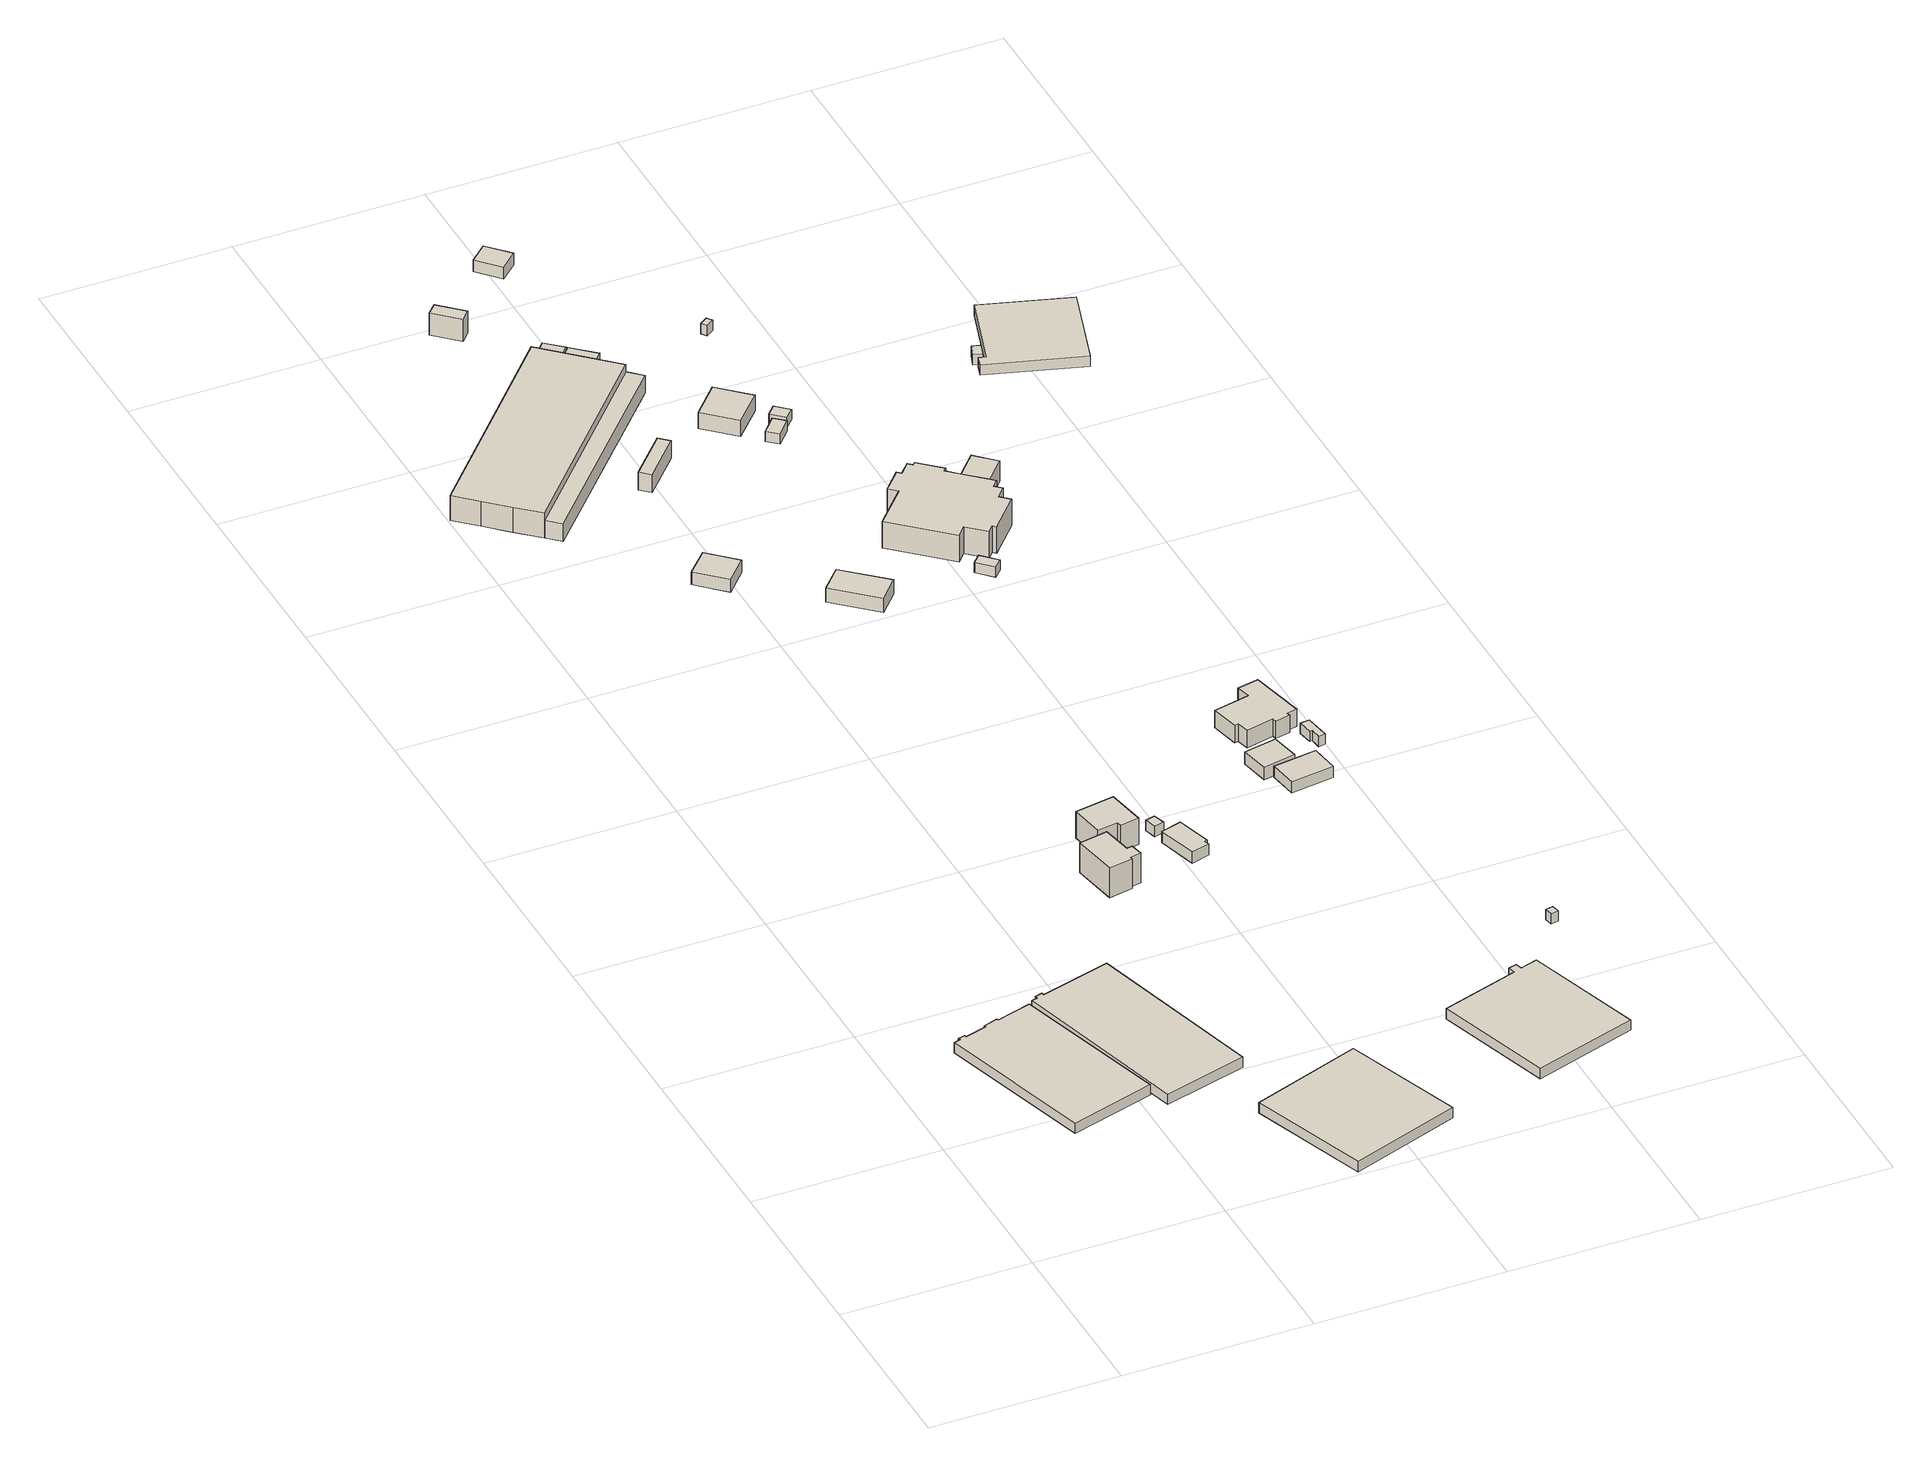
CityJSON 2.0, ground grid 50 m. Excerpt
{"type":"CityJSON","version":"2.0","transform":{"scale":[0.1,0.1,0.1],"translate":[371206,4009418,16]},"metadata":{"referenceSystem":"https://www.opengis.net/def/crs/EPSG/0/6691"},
"CityObjects":{
"building1":{"type":"Building","attributes":{"枝番":1,"利根川水系渡良瀬川洪水浸水想定区域（想定最大規模）.規模":"L2","利根川水系渡良瀬川洪水浸水想定区域（想定最大規模）.浸水ランク":"2","利根川水系渡良瀬川洪水浸水想定区域（想定最大規模）.浸水深":0.88,"利根川水系渡良瀬川洪水浸水想定区域（想定最大規模）.継続時間":10.9,"利根川水系利根川洪水浸水想定区域（計画規模）.規模":"L1","利根川水系利根川洪水浸水想定区域（計画規模）.浸水ランク":"3","利根川水系利根川洪水浸水想定区域（計画規模）.浸水深":3.63,"利根川水系利根川洪水浸水想定区域（想定最大規模）.規模":"L2","利根川水系利根川洪水浸水想定区域（想定最大規模）.浸水ランク":"3","利根川水系利根川洪水浸水想定区域（想定最大規模）.浸水深":4.53,"利根川水系谷田川洪水浸水想定区域（想定最大規模）.規模":"L2","利根川水系谷田川洪水浸水想定区域（想定最大規模）.浸水ランク":"2","利根川水系谷田川洪水浸水想定区域（想定最大規模）.浸水深":0.735,"利根川水系谷田川洪水浸水想定区域（想定最大規模）.継続時間":5.9,"BuildingDetails.prefecture":"10","BuildingDetails.city":"10207"},"geometry":[{"type":"Solid","lod":"1","boundaries":[[[[0,1,2,3,4,5,6,7,8,9,10,11]],[[10,12,13,11]],[[9,14,12,10]],[[8,15,14,9]],[[7,16,15,8]],[[6,17,16,7]],[[5,18,17,6]],[[4,19,18,5]],[[3,20,19,4]],[[2,21,20,3]],[[1,22,21,2]],[[0,23,22,1]],[[11,13,23,0]],[[12,14,15,16,17,18,19,20,21,22,23,13]]]]}]},
"building2":{"type":"Building","attributes":{"枝番":1,"利根川水系渡良瀬川洪水浸水想定区域（想定最大規模）.規模":"L2","利根川水系渡良瀬川洪水浸水想定区域（想定最大規模）.浸水ランク":"2","利根川水系渡良瀬川洪水浸水想定区域（想定最大規模）.浸水深":0.86,"利根川水系渡良瀬川洪水浸水想定区域（想定最大規模）.継続時間":7.6,"利根川水系利根川洪水浸水想定区域（計画規模）.規模":"L1","利根川水系利根川洪水浸水想定区域（計画規模）.浸水ランク":"3","利根川水系利根川洪水浸水想定区域（計画規模）.浸水深":3.56,"利根川水系利根川洪水浸水想定区域（想定最大規模）.規模":"L2","利根川水系利根川洪水浸水想定区域（想定最大規模）.浸水ランク":"3","利根川水系利根川洪水浸水想定区域（想定最大規模）.浸水深":4.44,"利根川水系谷田川洪水浸水想定区域（想定最大規模）.規模":"L2","利根川水系谷田川洪水浸水想定区域（想定最大規模）.浸水ランク":"2","利根川水系谷田川洪水浸水想定区域（想定最大規模）.浸水深":0.735,"利根川水系谷田川洪水浸水想定区域（想定最大規模）.継続時間":2.2,"BuildingDetails.prefecture":"10","BuildingDetails.city":"10207"},"geometry":[{"type":"Solid","lod":"1","boundaries":[[[[24,25,26,27,28,29,30,31]],[[30,32,33,31]],[[29,34,32,30]],[[28,35,34,29]],[[27,36,35,28]],[[26,37,36,27]],[[25,38,37,26]],[[24,39,38,25]],[[31,33,39,24]],[[32,34,35,36,37,38,39,33]]]]}]},
"building3":{"type":"Building","attributes":{"枝番":1,"利根川水系渡良瀬川洪水浸水想定区域（想定最大規模）.規模":"L2","利根川水系渡良瀬川洪水浸水想定区域（想定最大規模）.浸水ランク":"2","利根川水系渡良瀬川洪水浸水想定区域（想定最大規模）.浸水深":1.43,"利根川水系渡良瀬川洪水浸水想定区域（想定最大規模）.継続時間":28.8,"利根川水系利根川洪水浸水想定区域（計画規模）.規模":"L1","利根川水系利根川洪水浸水想定区域（計画規模）.浸水ランク":"3","利根川水系利根川洪水浸水想定区域（計画規模）.浸水深":4.07,"利根川水系利根川洪水浸水想定区域（想定最大規模）.規模":"L2","利根川水系利根川洪水浸水想定区域（想定最大規模）.浸水ランク":"3","利根川水系利根川洪水浸水想定区域（想定最大規模）.浸水深":4.93,"利根川水系谷田川洪水浸水想定区域（計画規模）.規模":"L1","利根川水系谷田川洪水浸水想定区域（計画規模）.浸水ランク":"1","利根川水系谷田川洪水浸水想定区域（計画規模）.浸水深":0.486,"利根川水系谷田川洪水浸水想定区域（想定最大規模）.規模":"L2","利根川水系谷田川洪水浸水想定区域（想定最大規模）.浸水ランク":"2","利根川水系谷田川洪水浸水想定区域（想定最大規模）.浸水深":1.33,"利根川水系谷田川洪水浸水想定区域（想定最大規模）.継続時間":22.2,"BuildingDetails.prefecture":"10","BuildingDetails.city":"10207"},"geometry":[{"type":"Solid","lod":"1","boundaries":[[[[40,41,42,43]],[[42,44,45,43]],[[41,46,44,42]],[[40,47,46,41]],[[43,45,47,40]],[[44,46,47,45]]]]}]},
"building4":{"type":"Building","attributes":{"枝番":1,"利根川水系渡良瀬川洪水浸水想定区域（想定最大規模）.規模":"L2","利根川水系渡良瀬川洪水浸水想定区域（想定最大規模）.浸水ランク":"2","利根川水系渡良瀬川洪水浸水想定区域（想定最大規模）.浸水深":0.56,"利根川水系渡良瀬川洪水浸水想定区域（想定最大規模）.継続時間":6.3,"利根川水系利根川洪水浸水想定区域（計画規模）.規模":"L1","利根川水系利根川洪水浸水想定区域（計画規模）.浸水ランク":"3","利根川水系利根川洪水浸水想定区域（計画規模）.浸水深":3.31,"利根川水系利根川洪水浸水想定区域（想定最大規模）.規模":"L2","利根川水系利根川洪水浸水想定区域（想定最大規模）.浸水ランク":"3","利根川水系利根川洪水浸水想定区域（想定最大規模）.浸水深":4.2,"利根川水系谷田川洪水浸水想定区域（想定最大規模）.規模":"L2","利根川水系谷田川洪水浸水想定区域（想定最大規模）.浸水ランク":"1","利根川水系谷田川洪水浸水想定区域（想定最大規模）.浸水深":0.435,"usage":"411","measuredHeight":12.3,"BuildingDetails.prefecture":"10","BuildingDetails.city":"10207","BuildingDetails.surveyYear":2016},"geometry":[{"type":"Solid","lod":"1","boundaries":[[[[48,49,50,51,52,53,54,55]],[[54,56,57,55]],[[53,58,56,54]],[[52,59,58,53]],[[51,60,59,52]],[[50,61,60,51]],[[49,62,61,50]],[[48,63,62,49]],[[55,57,63,48]],[[56,58,59,60,61,62,63,57]]]]}]},
"building5":{"type":"Building","attributes":{"枝番":1,"利根川水系渡良瀬川洪水浸水想定区域（想定最大規模）.規模":"L2","利根川水系渡良瀬川洪水浸水想定区域（想定最大規模）.浸水ランク":"2","利根川水系渡良瀬川洪水浸水想定区域（想定最大規模）.浸水深":0.56,"利根川水系渡良瀬川洪水浸水想定区域（想定最大規模）.継続時間":8.6,"利根川水系利根川洪水浸水想定区域（計画規模）.規模":"L1","利根川水系利根川洪水浸水想定区域（計画規模）.浸水ランク":"3","利根川水系利根川洪水浸水想定区域（計画規模）.浸水深":3.34,"利根川水系利根川洪水浸水想定区域（想定最大規模）.規模":"L2","利根川水系利根川洪水浸水想定区域（想定最大規模）.浸水ランク":"3","利根川水系利根川洪水浸水想定区域（想定最大規模）.浸水深":4.23,"利根川水系谷田川洪水浸水想定区域（想定最大規模）.規模":"L2","利根川水系谷田川洪水浸水想定区域（想定最大規模）.浸水ランク":"1","利根川水系谷田川洪水浸水想定区域（想定最大規模）.浸水深":0.435,"利根川水系谷田川洪水浸水想定区域（想定最大規模）.継続時間":3.5,"usage":"411","measuredHeight":8.9,"BuildingDetails.prefecture":"10","BuildingDetails.city":"10207","BuildingDetails.surveyYear":2016},"geometry":[{"type":"Solid","lod":"1","boundaries":[[[[64,65,66,67,68,69]],[[68,70,71,69]],[[67,72,70,68]],[[66,73,72,67]],[[65,74,73,66]],[[64,75,74,65]],[[69,71,75,64]],[[70,72,73,74,75,71]]]]}]},
"building6":{"type":"Building","attributes":{"枝番":1,"利根川水系渡良瀬川洪水浸水想定区域（想定最大規模）.規模":"L2","利根川水系渡良瀬川洪水浸水想定区域（想定最大規模）.浸水ランク":"2","利根川水系渡良瀬川洪水浸水想定区域（想定最大規模）.浸水深":1.78,"利根川水系渡良瀬川洪水浸水想定区域（想定最大規模）.継続時間":111.5,"利根川水系利根川洪水浸水想定区域（計画規模）.規模":"L1","利根川水系利根川洪水浸水想定区域（計画規模）.浸水ランク":"3","利根川水系利根川洪水浸水想定区域（計画規模）.浸水深":4.55,"利根川水系利根川洪水浸水想定区域（想定最大規模）.規模":"L2","利根川水系利根川洪水浸水想定区域（想定最大規模）.浸水ランク":"4","利根川水系利根川洪水浸水想定区域（想定最大規模）.浸水深":5.44,"利根川水系谷田川洪水浸水想定区域（想定最大規模）.規模":"L2","利根川水系谷田川洪水浸水想定区域（想定最大規模）.浸水ランク":"2","利根川水系谷田川洪水浸水想定区域（想定最大規模）.浸水深":1.64,"利根川水系谷田川洪水浸水想定区域（想定最大規模）.継続時間":21.7,"usage":"401","measuredHeight":3.9,"BuildingDetails.prefecture":"10","BuildingDetails.city":"10207","BuildingDetails.surveyYear":2016},"geometry":[{"type":"Solid","lod":"1","boundaries":[[[[76,77,78,79]],[[78,80,81,79]],[[77,82,80,78]],[[76,83,82,77]],[[79,81,83,76]],[[80,82,83,81]]]]}]},
"building7":{"type":"Building","attributes":{"枝番":1,"利根川水系渡良瀬川洪水浸水想定区域（想定最大規模）.規模":"L2","利根川水系渡良瀬川洪水浸水想定区域（想定最大規模）.浸水ランク":"2","利根川水系渡良瀬川洪水浸水想定区域（想定最大規模）.浸水深":1.78,"利根川水系渡良瀬川洪水浸水想定区域（想定最大規模）.継続時間":87.8,"利根川水系利根川洪水浸水想定区域（計画規模）.規模":"L1","利根川水系利根川洪水浸水想定区域（計画規模）.浸水ランク":"3","利根川水系利根川洪水浸水想定区域（計画規模）.浸水深":4.55,"利根川水系利根川洪水浸水想定区域（想定最大規模）.規模":"L2","利根川水系利根川洪水浸水想定区域（想定最大規模）.浸水ランク":"4","利根川水系利根川洪水浸水想定区域（想定最大規模）.浸水深":5.44,"利根川水系谷田川洪水浸水想定区域（想定最大規模）.規模":"L2","利根川水系谷田川洪水浸水想定区域（想定最大規模）.浸水ランク":"2","利根川水系谷田川洪水浸水想定区域（想定最大規模）.浸水深":1.64,"利根川水系谷田川洪水浸水想定区域（想定最大規模）.継続時間":20.2,"usage":"451","measuredHeight":9,"BuildingDetails.prefecture":"10","BuildingDetails.city":"10207","BuildingDetails.surveyYear":2016},"geometry":[{"type":"Solid","lod":"1","boundaries":[[[[84,85,86,87,88,89,90]],[[89,91,92,90]],[[88,93,91,89]],[[87,94,93,88]],[[86,95,94,87]],[[85,96,95,86]],[[84,97,96,85]],[[90,92,97,84]],[[91,93,94,95,96,97,92]]]]}]},
"building8":{"type":"Building","attributes":{"枝番":1,"利根川水系渡良瀬川洪水浸水想定区域（想定最大規模）.規模":"L2","利根川水系渡良瀬川洪水浸水想定区域（想定最大規模）.浸水ランク":"2","利根川水系渡良瀬川洪水浸水想定区域（想定最大規模）.浸水深":1.68,"利根川水系渡良瀬川洪水浸水想定区域（想定最大規模）.継続時間":88.4,"利根川水系利根川洪水浸水想定区域（計画規模）.規模":"L1","利根川水系利根川洪水浸水想定区域（計画規模）.浸水ランク":"3","利根川水系利根川洪水浸水想定区域（計画規模）.浸水深":4.45,"利根川水系利根川洪水浸水想定区域（想定最大規模）.規模":"L2","利根川水系利根川洪水浸水想定区域（想定最大規模）.浸水ランク":"4","利根川水系利根川洪水浸水想定区域（想定最大規模）.浸水深":5.34,"利根川水系谷田川洪水浸水想定区域（想定最大規模）.規模":"L2","利根川水系谷田川洪水浸水想定区域（想定最大規模）.浸水ランク":"2","利根川水系谷田川洪水浸水想定区域（想定最大規模）.浸水深":1.53,"利根川水系谷田川洪水浸水想定区域（想定最大規模）.継続時間":20.2,"usage":"451","measuredHeight":5.6,"BuildingDetails.prefecture":"10","BuildingDetails.city":"10207","BuildingDetails.surveyYear":2016},"geometry":[{"type":"Solid","lod":"1","boundaries":[[[[90,89,98,99]],[[98,100,101,99]],[[89,102,100,98]],[[90,103,102,89]],[[99,101,103,90]],[[100,102,103,101]]]]}]},
"building9":{"type":"Building","attributes":{"枝番":1,"利根川水系渡良瀬川洪水浸水想定区域（想定最大規模）.規模":"L2","利根川水系渡良瀬川洪水浸水想定区域（想定最大規模）.浸水ランク":"2","利根川水系渡良瀬川洪水浸水想定区域（想定最大規模）.浸水深":0.56,"利根川水系渡良瀬川洪水浸水想定区域（想定最大規模）.継続時間":8.6,"利根川水系利根川洪水浸水想定区域（計画規模）.規模":"L1","利根川水系利根川洪水浸水想定区域（計画規模）.浸水ランク":"3","利根川水系利根川洪水浸水想定区域（計画規模）.浸水深":3.33,"利根川水系利根川洪水浸水想定区域（想定最大規模）.規模":"L2","利根川水系利根川洪水浸水想定区域（想定最大規模）.浸水ランク":"3","利根川水系利根川洪水浸水想定区域（想定最大規模）.浸水深":4.23,"利根川水系谷田川洪水浸水想定区域（想定最大規模）.規模":"L2","利根川水系谷田川洪水浸水想定区域（想定最大規模）.浸水ランク":"1","利根川水系谷田川洪水浸水想定区域（想定最大規模）.浸水深":0.435,"利根川水系谷田川洪水浸水想定区域（想定最大規模）.継続時間":3.5,"usage":"411","BuildingDetails.prefecture":"10","BuildingDetails.city":"10207","BuildingDetails.surveyYear":2016},"geometry":[{"type":"Solid","lod":"1","boundaries":[[[[104,105,106,107]],[[106,108,109,107]],[[105,110,108,106]],[[104,111,110,105]],[[107,109,111,104]],[[108,110,111,109]]]]}]},
"building10":{"type":"Building","attributes":{"枝番":1,"利根川水系渡良瀬川洪水浸水想定区域（想定最大規模）.規模":"L2","利根川水系渡良瀬川洪水浸水想定区域（想定最大規模）.浸水ランク":"2","利根川水系渡良瀬川洪水浸水想定区域（想定最大規模）.浸水深":0.77,"利根川水系渡良瀬川洪水浸水想定区域（想定最大規模）.継続時間":8.6,"利根川水系利根川洪水浸水想定区域（計画規模）.規模":"L1","利根川水系利根川洪水浸水想定区域（計画規模）.浸水ランク":"3","利根川水系利根川洪水浸水想定区域（計画規模）.浸水深":3.51,"利根川水系利根川洪水浸水想定区域（想定最大規模）.規模":"L2","利根川水系利根川洪水浸水想定区域（想定最大規模）.浸水ランク":"3","利根川水系利根川洪水浸水想定区域（想定最大規模）.浸水深":4.39,"利根川水系谷田川洪水浸水想定区域（想定最大規模）.規模":"L2","利根川水系谷田川洪水浸水想定区域（想定最大規模）.浸水ランク":"2","利根川水系谷田川洪水浸水想定区域（想定最大規模）.浸水深":0.635,"利根川水系谷田川洪水浸水想定区域（想定最大規模）.継続時間":3.6,"usage":"411","measuredHeight":4.6,"BuildingDetails.prefecture":"10","BuildingDetails.city":"10207","BuildingDetails.surveyYear":2016},"geometry":[{"type":"Solid","lod":"1","boundaries":[[[[112,113,114,115,116,117]],[[116,118,119,117]],[[115,120,118,116]],[[114,121,120,115]],[[113,122,121,114]],[[112,123,122,113]],[[117,119,123,112]],[[118,120,121,122,123,119]]]]}]},
"building11":{"type":"Building","attributes":{"枝番":1,"利根川水系渡良瀬川洪水浸水想定区域（想定最大規模）.規模":"L2","利根川水系渡良瀬川洪水浸水想定区域（想定最大規模）.浸水ランク":"2","利根川水系渡良瀬川洪水浸水想定区域（想定最大規模）.浸水深":1.87,"利根川水系渡良瀬川洪水浸水想定区域（想定最大規模）.継続時間":97,"利根川水系利根川洪水浸水想定区域（計画規模）.規模":"L1","利根川水系利根川洪水浸水想定区域（計画規模）.浸水ランク":"3","利根川水系利根川洪水浸水想定区域（計画規模）.浸水深":4.65,"利根川水系利根川洪水浸水想定区域（想定最大規模）.規模":"L2","利根川水系利根川洪水浸水想定区域（想定最大規模）.浸水ランク":"4","利根川水系利根川洪水浸水想定区域（想定最大規模）.浸水深":5.54,"利根川水系谷田川洪水浸水想定区域（想定最大規模）.規模":"L2","利根川水系谷田川洪水浸水想定区域（想定最大規模）.浸水ランク":"2","利根川水系谷田川洪水浸水想定区域（想定最大規模）.浸水深":1.74,"利根川水系谷田川洪水浸水想定区域（想定最大規模）.継続時間":20.8,"usage":"451","measuredHeight":5.8,"BuildingDetails.prefecture":"10","BuildingDetails.city":"10207","BuildingDetails.surveyYear":2016},"geometry":[{"type":"Solid","lod":"1","boundaries":[[[[124,125,126,127]],[[126,128,129,127]],[[125,130,128,126]],[[124,131,130,125]],[[127,129,131,124]],[[128,130,131,129]]]]}]},
"building12":{"type":"Building","attributes":{"枝番":1,"利根川水系渡良瀬川洪水浸水想定区域（想定最大規模）.規模":"L2","利根川水系渡良瀬川洪水浸水想定区域（想定最大規模）.浸水ランク":"2","利根川水系渡良瀬川洪水浸水想定区域（想定最大規模）.浸水深":1.48,"利根川水系渡良瀬川洪水浸水想定区域（想定最大規模）.継続時間":74.2,"利根川水系利根川洪水浸水想定区域（計画規模）.規模":"L1","利根川水系利根川洪水浸水想定区域（計画規模）.浸水ランク":"3","利根川水系利根川洪水浸水想定区域（計画規模）.浸水深":4.25,"利根川水系利根川洪水浸水想定区域（想定最大規模）.規模":"L2","利根川水系利根川洪水浸水想定区域（想定最大規模）.浸水ランク":"4","利根川水系利根川洪水浸水想定区域（想定最大規模）.浸水深":5.14,"利根川水系谷田川洪水浸水想定区域（想定最大規模）.規模":"L2","利根川水系谷田川洪水浸水想定区域（想定最大規模）.浸水ランク":"2","利根川水系谷田川洪水浸水想定区域（想定最大規模）.浸水深":1.33,"利根川水系谷田川洪水浸水想定区域（想定最大規模）.継続時間":19.3,"usage":"451","measuredHeight":6.7,"BuildingDetails.prefecture":"10","BuildingDetails.city":"10207","BuildingDetails.surveyYear":2016},"geometry":[{"type":"Solid","lod":"1","boundaries":[[[[132,133,134,135]],[[134,136,137,135]],[[133,138,136,134]],[[132,139,138,133]],[[135,137,139,132]],[[136,138,139,137]]]]}]},
"building13":{"type":"Building","attributes":{"枝番":1,"利根川水系渡良瀬川洪水浸水想定区域（想定最大規模）.規模":"L2","利根川水系渡良瀬川洪水浸水想定区域（想定最大規模）.浸水ランク":"2","利根川水系渡良瀬川洪水浸水想定区域（想定最大規模）.浸水深":1.68,"利根川水系渡良瀬川洪水浸水想定区域（想定最大規模）.継続時間":124.5,"利根川水系利根川洪水浸水想定区域（計画規模）.規模":"L1","利根川水系利根川洪水浸水想定区域（計画規模）.浸水ランク":"3","利根川水系利根川洪水浸水想定区域（計画規模）.浸水深":4.45,"利根川水系利根川洪水浸水想定区域（想定最大規模）.規模":"L2","利根川水系利根川洪水浸水想定区域（想定最大規模）.浸水ランク":"4","利根川水系利根川洪水浸水想定区域（想定最大規模）.浸水深":5.34,"利根川水系谷田川洪水浸水想定区域（想定最大規模）.規模":"L2","利根川水系谷田川洪水浸水想定区域（想定最大規模）.浸水ランク":"2","利根川水系谷田川洪水浸水想定区域（想定最大規模）.浸水深":1.53,"利根川水系谷田川洪水浸水想定区域（想定最大規模）.継続時間":22.5,"usage":"402","measuredHeight":4.4,"BuildingDetails.prefecture":"10","BuildingDetails.city":"10207","BuildingDetails.surveyYear":2016},"geometry":[{"type":"Solid","lod":"1","boundaries":[[[[140,141,142,143]],[[142,144,145,143]],[[141,146,144,142]],[[140,147,146,141]],[[143,145,147,140]],[[144,146,147,145]]]]}]},
"building14":{"type":"Building","attributes":{"枝番":1,"利根川水系渡良瀬川洪水浸水想定区域（想定最大規模）.規模":"L2","利根川水系渡良瀬川洪水浸水想定区域（想定最大規模）.浸水ランク":"2","利根川水系渡良瀬川洪水浸水想定区域（想定最大規模）.浸水深":1.65,"利根川水系渡良瀬川洪水浸水想定区域（想定最大規模）.継続時間":34.5,"利根川水系利根川洪水浸水想定区域（計画規模）.規模":"L1","利根川水系利根川洪水浸水想定区域（計画規模）.浸水ランク":"3","利根川水系利根川洪水浸水想定区域（計画規模）.浸水深":4.38,"利根川水系利根川洪水浸水想定区域（想定最大規模）.規模":"L2","利根川水系利根川洪水浸水想定区域（想定最大規模）.浸水ランク":"4","利根川水系利根川洪水浸水想定区域（想定最大規模）.浸水深":5.27,"利根川水系谷田川洪水浸水想定区域（計画規模）.規模":"L1","利根川水系谷田川洪水浸水想定区域（計画規模）.浸水ランク":"2","利根川水系谷田川洪水浸水想定区域（計画規模）.浸水深":0.686,"利根川水系谷田川洪水浸水想定区域（想定最大規模）.規模":"L2","利根川水系谷田川洪水浸水想定区域（想定最大規模）.浸水ランク":"2","利根川水系谷田川洪水浸水想定区域（想定最大規模）.浸水深":1.53,"利根川水系谷田川洪水浸水想定区域（想定最大規模）.継続時間":22.5,"measuredHeight":3.6,"BuildingDetails.prefecture":"10","BuildingDetails.city":"10207"},"geometry":[{"type":"Solid","lod":"1","boundaries":[[[[148,149,150,151,152,153,154,155]],[[154,156,157,155]],[[153,158,156,154]],[[152,159,158,153]],[[151,160,159,152]],[[150,161,160,151]],[[149,162,161,150]],[[148,163,162,149]],[[155,157,163,148]],[[156,158,159,160,161,162,163,157]]]]}]},
"building15":{"type":"Building","attributes":{"枝番":1,"利根川水系渡良瀬川洪水浸水想定区域（想定最大規模）.規模":"L2","利根川水系渡良瀬川洪水浸水想定区域（想定最大規模）.浸水ランク":"2","利根川水系渡良瀬川洪水浸水想定区域（想定最大規模）.浸水深":1.58,"利根川水系渡良瀬川洪水浸水想定区域（想定最大規模）.継続時間":81.9,"利根川水系利根川洪水浸水想定区域（計画規模）.規模":"L1","利根川水系利根川洪水浸水想定区域（計画規模）.浸水ランク":"3","利根川水系利根川洪水浸水想定区域（計画規模）.浸水深":4.35,"利根川水系利根川洪水浸水想定区域（想定最大規模）.規模":"L2","利根川水系利根川洪水浸水想定区域（想定最大規模）.浸水ランク":"4","利根川水系利根川洪水浸水想定区域（想定最大規模）.浸水深":5.24,"利根川水系谷田川洪水浸水想定区域（想定最大規模）.規模":"L2","利根川水系谷田川洪水浸水想定区域（想定最大規模）.浸水ランク":"2","利根川水系谷田川洪水浸水想定区域（想定最大規模）.浸水深":1.44,"利根川水系谷田川洪水浸水想定区域（想定最大規模）.継続時間":19.8,"measuredHeight":6.3,"BuildingDetails.prefecture":"10","BuildingDetails.city":"10207"},"geometry":[{"type":"Solid","lod":"1","boundaries":[[[[164,165,166,167]],[[166,168,169,167]],[[165,170,168,166]],[[164,171,170,165]],[[167,169,171,164]],[[168,170,171,169]]]]}]},
"building16":{"type":"Building","attributes":{"枝番":1,"利根川水系渡良瀬川洪水浸水想定区域（想定最大規模）.規模":"L2","利根川水系渡良瀬川洪水浸水想定区域（想定最大規模）.浸水ランク":"2","利根川水系渡良瀬川洪水浸水想定区域（想定最大規模）.浸水深":1.68,"利根川水系渡良瀬川洪水浸水想定区域（想定最大規模）.継続時間":80.1,"利根川水系利根川洪水浸水想定区域（計画規模）.規模":"L1","利根川水系利根川洪水浸水想定区域（計画規模）.浸水ランク":"3","利根川水系利根川洪水浸水想定区域（計画規模）.浸水深":4.45,"利根川水系利根川洪水浸水想定区域（想定最大規模）.規模":"L2","利根川水系利根川洪水浸水想定区域（想定最大規模）.浸水ランク":"4","利根川水系利根川洪水浸水想定区域（想定最大規模）.浸水深":5.34,"利根川水系谷田川洪水浸水想定区域（想定最大規模）.規模":"L2","利根川水系谷田川洪水浸水想定区域（想定最大規模）.浸水ランク":"2","利根川水系谷田川洪水浸水想定区域（想定最大規模）.浸水深":1.53,"利根川水系谷田川洪水浸水想定区域（想定最大規模）.継続時間":19.7,"measuredHeight":6.8,"BuildingDetails.prefecture":"10","BuildingDetails.city":"10207"},"geometry":[{"type":"Solid","lod":"1","boundaries":[[[[172,173,174,88]],[[174,175,176,88]],[[173,177,175,174]],[[172,178,177,173]],[[88,176,178,172]],[[175,177,178,176]]]]}]},
"building17":{"type":"Building","attributes":{"枝番":1,"利根川水系渡良瀬川洪水浸水想定区域（想定最大規模）.規模":"L2","利根川水系渡良瀬川洪水浸水想定区域（想定最大規模）.浸水ランク":"2","利根川水系渡良瀬川洪水浸水想定区域（想定最大規模）.浸水深":1.58,"利根川水系渡良瀬川洪水浸水想定区域（想定最大規模）.継続時間":44.6,"利根川水系利根川洪水浸水想定区域（計画規模）.規模":"L1","利根川水系利根川洪水浸水想定区域（計画規模）.浸水ランク":"3","利根川水系利根川洪水浸水想定区域（計画規模）.浸水深":4.35,"利根川水系利根川洪水浸水想定区域（想定最大規模）.規模":"L2","利根川水系利根川洪水浸水想定区域（想定最大規模）.浸水ランク":"4","利根川水系利根川洪水浸水想定区域（想定最大規模）.浸水深":5.24,"利根川水系谷田川洪水浸水想定区域（想定最大規模）.規模":"L2","利根川水系谷田川洪水浸水想定区域（想定最大規模）.浸水ランク":"2","利根川水系谷田川洪水浸水想定区域（想定最大規模）.浸水深":1.44,"利根川水系谷田川洪水浸水想定区域（想定最大規模）.継続時間":17.1,"usage":"401","measuredHeight":3.6,"BuildingDetails.prefecture":"10","BuildingDetails.city":"10207","BuildingDetails.surveyYear":2016},"geometry":[{"type":"Solid","lod":"1","boundaries":[[[[179,180,181,182]],[[181,183,184,182]],[[180,185,183,181]],[[179,186,185,180]],[[182,184,186,179]],[[183,185,186,184]]]]}]},
"building18":{"type":"Building","attributes":{"枝番":1,"利根川水系渡良瀬川洪水浸水想定区域（想定最大規模）.規模":"L2","利根川水系渡良瀬川洪水浸水想定区域（想定最大規模）.浸水ランク":"2","利根川水系渡良瀬川洪水浸水想定区域（想定最大規模）.浸水深":1.68,"利根川水系渡良瀬川洪水浸水想定区域（想定最大規模）.継続時間":103.7,"利根川水系利根川洪水浸水想定区域（計画規模）.規模":"L1","利根川水系利根川洪水浸水想定区域（計画規模）.浸水ランク":"3","利根川水系利根川洪水浸水想定区域（計画規模）.浸水深":4.45,"利根川水系利根川洪水浸水想定区域（想定最大規模）.規模":"L2","利根川水系利根川洪水浸水想定区域（想定最大規模）.浸水ランク":"4","利根川水系利根川洪水浸水想定区域（想定最大規模）.浸水深":5.34,"利根川水系谷田川洪水浸水想定区域（想定最大規模）.規模":"L2","利根川水系谷田川洪水浸水想定区域（想定最大規模）.浸水ランク":"2","利根川水系谷田川洪水浸水想定区域（想定最大規模）.浸水深":1.53,"利根川水系谷田川洪水浸水想定区域（想定最大規模）.継続時間":21.2,"usage":"451","measuredHeight":5.2,"BuildingDetails.prefecture":"10","BuildingDetails.city":"10207","BuildingDetails.surveyYear":2016},"geometry":[{"type":"Solid","lod":"1","boundaries":[[[[187,188,189,190]],[[189,191,192,190]],[[188,193,191,189]],[[187,194,193,188]],[[190,192,194,187]],[[191,193,194,192]]]]}]},
"building19":{"type":"Building","attributes":{"枝番":1,"利根川水系渡良瀬川洪水浸水想定区域（想定最大規模）.規模":"L2","利根川水系渡良瀬川洪水浸水想定区域（想定最大規模）.浸水ランク":"1","利根川水系渡良瀬川洪水浸水想定区域（想定最大規模）.浸水深":0.46,"利根川水系渡良瀬川洪水浸水想定区域（想定最大規模）.継続時間":8.9,"利根川水系利根川洪水浸水想定区域（計画規模）.規模":"L1","利根川水系利根川洪水浸水想定区域（計画規模）.浸水ランク":"3","利根川水系利根川洪水浸水想定区域（計画規模）.浸水深":3.22,"利根川水系利根川洪水浸水想定区域（想定最大規模）.規模":"L2","利根川水系利根川洪水浸水想定区域（想定最大規模）.浸水ランク":"3","利根川水系利根川洪水浸水想定区域（想定最大規模）.浸水深":4.11,"利根川水系谷田川洪水浸水想定区域（想定最大規模）.規模":"L2","利根川水系谷田川洪水浸水想定区域（想定最大規模）.浸水ランク":"1","利根川水系谷田川洪水浸水想定区域（想定最大規模）.浸水深":0.335,"利根川水系谷田川洪水浸水想定区域（想定最大規模）.継続時間":4,"usage":"411","measuredHeight":5.2,"BuildingDetails.prefecture":"10","BuildingDetails.city":"10207","BuildingDetails.surveyYear":2016},"geometry":[{"type":"Solid","lod":"1","boundaries":[[[[195,196,197,198]],[[197,199,200,198]],[[196,201,199,197]],[[195,202,201,196]],[[198,200,202,195]],[[199,201,202,200]]]]}]},
"building20":{"type":"Building","attributes":{"枝番":1,"利根川水系渡良瀬川洪水浸水想定区域（想定最大規模）.規模":"L2","利根川水系渡良瀬川洪水浸水想定区域（想定最大規模）.浸水ランク":"2","利根川水系渡良瀬川洪水浸水想定区域（想定最大規模）.浸水深":1.78,"利根川水系渡良瀬川洪水浸水想定区域（想定最大規模）.継続時間":103.7,"利根川水系利根川洪水浸水想定区域（計画規模）.規模":"L1","利根川水系利根川洪水浸水想定区域（計画規模）.浸水ランク":"3","利根川水系利根川洪水浸水想定区域（計画規模）.浸水深":4.55,"利根川水系利根川洪水浸水想定区域（想定最大規模）.規模":"L2","利根川水系利根川洪水浸水想定区域（想定最大規模）.浸水ランク":"4","利根川水系利根川洪水浸水想定区域（想定最大規模）.浸水深":5.44,"利根川水系谷田川洪水浸水想定区域（想定最大規模）.規模":"L2","利根川水系谷田川洪水浸水想定区域（想定最大規模）.浸水ランク":"2","利根川水系谷田川洪水浸水想定区域（想定最大規模）.浸水深":1.64,"利根川水系谷田川洪水浸水想定区域（想定最大規模）.継続時間":21.2,"usage":"451","BuildingDetails.prefecture":"10","BuildingDetails.city":"10207","BuildingDetails.surveyYear":2016},"geometry":[{"type":"Solid","lod":"1","boundaries":[[[[203,204,205,206]],[[205,207,208,206]],[[204,209,207,205]],[[203,210,209,204]],[[206,208,210,203]],[[207,209,210,208]]]]}]},
"building21":{"type":"Building","attributes":{"枝番":1,"利根川水系渡良瀬川洪水浸水想定区域（想定最大規模）.規模":"L2","利根川水系渡良瀬川洪水浸水想定区域（想定最大規模）.浸水ランク":"2","利根川水系渡良瀬川洪水浸水想定区域（想定最大規模）.浸水深":1.68,"利根川水系渡良瀬川洪水浸水想定区域（想定最大規模）.継続時間":83.1,"利根川水系利根川洪水浸水想定区域（計画規模）.規模":"L1","利根川水系利根川洪水浸水想定区域（計画規模）.浸水ランク":"3","利根川水系利根川洪水浸水想定区域（計画規模）.浸水深":4.45,"利根川水系利根川洪水浸水想定区域（想定最大規模）.規模":"L2","利根川水系利根川洪水浸水想定区域（想定最大規模）.浸水ランク":"4","利根川水系利根川洪水浸水想定区域（想定最大規模）.浸水深":5.34,"利根川水系谷田川洪水浸水想定区域（想定最大規模）.規模":"L2","利根川水系谷田川洪水浸水想定区域（想定最大規模）.浸水ランク":"2","利根川水系谷田川洪水浸水想定区域（想定最大規模）.浸水深":1.53,"利根川水系谷田川洪水浸水想定区域（想定最大規模）.継続時間":19.9,"BuildingDetails.prefecture":"10","BuildingDetails.city":"10207"},"geometry":[{"type":"Solid","lod":"1","boundaries":[[[[211,212,213,214]],[[213,215,216,214]],[[212,217,215,213]],[[211,218,217,212]],[[214,216,218,211]],[[215,217,218,216]]]]}]},
"building22":{"type":"Building","attributes":{"枝番":1,"利根川水系渡良瀬川洪水浸水想定区域（想定最大規模）.規模":"L2","利根川水系渡良瀬川洪水浸水想定区域（想定最大規模）.浸水ランク":"2","利根川水系渡良瀬川洪水浸水想定区域（想定最大規模）.浸水深":0.77,"利根川水系渡良瀬川洪水浸水想定区域（想定最大規模）.継続時間":8.9,"利根川水系利根川洪水浸水想定区域（計画規模）.規模":"L1","利根川水系利根川洪水浸水想定区域（計画規模）.浸水ランク":"3","利根川水系利根川洪水浸水想定区域（計画規模）.浸水深":3.52,"利根川水系利根川洪水浸水想定区域（想定最大規模）.規模":"L2","利根川水系利根川洪水浸水想定区域（想定最大規模）.浸水ランク":"3","利根川水系利根川洪水浸水想定区域（想定最大規模）.浸水深":4.41,"利根川水系谷田川洪水浸水想定区域（想定最大規模）.規模":"L2","利根川水系谷田川洪水浸水想定区域（想定最大規模）.浸水ランク":"2","利根川水系谷田川洪水浸水想定区域（想定最大規模）.浸水深":0.635,"利根川水系谷田川洪水浸水想定区域（想定最大規模）.継続時間":4,"usage":"411","measuredHeight":3.9,"BuildingDetails.prefecture":"10","BuildingDetails.city":"10207","BuildingDetails.surveyYear":2016},"geometry":[{"type":"Solid","lod":"1","boundaries":[[[[219,220,221,222]],[[221,223,224,222]],[[220,225,223,221]],[[219,226,225,220]],[[222,224,226,219]],[[223,225,226,224]]]]}]},
"building23":{"type":"Building","attributes":{"枝番":1,"利根川水系渡良瀬川洪水浸水想定区域（想定最大規模）.規模":"L2","利根川水系渡良瀬川洪水浸水想定区域（想定最大規模）.浸水ランク":"2","利根川水系渡良瀬川洪水浸水想定区域（想定最大規模）.浸水深":1.58,"利根川水系渡良瀬川洪水浸水想定区域（想定最大規模）.継続時間":103.7,"利根川水系利根川洪水浸水想定区域（計画規模）.規模":"L1","利根川水系利根川洪水浸水想定区域（計画規模）.浸水ランク":"3","利根川水系利根川洪水浸水想定区域（計画規模）.浸水深":4.35,"利根川水系利根川洪水浸水想定区域（想定最大規模）.規模":"L2","利根川水系利根川洪水浸水想定区域（想定最大規模）.浸水ランク":"4","利根川水系利根川洪水浸水想定区域（想定最大規模）.浸水深":5.24,"利根川水系谷田川洪水浸水想定区域（想定最大規模）.規模":"L2","利根川水系谷田川洪水浸水想定区域（想定最大規模）.浸水ランク":"2","利根川水系谷田川洪水浸水想定区域（想定最大規模）.浸水深":1.44,"利根川水系谷田川洪水浸水想定区域（想定最大規模）.継続時間":21.2,"usage":"451","BuildingDetails.prefecture":"10","BuildingDetails.city":"10207","BuildingDetails.surveyYear":2016},"geometry":[{"type":"Solid","lod":"1","boundaries":[[[[227,228,229,230]],[[229,231,232,230]],[[228,233,231,229]],[[227,234,233,228]],[[230,232,234,227]],[[231,233,234,232]]]]}]},
"building24":{"type":"Building","attributes":{"枝番":1,"利根川水系渡良瀬川洪水浸水想定区域（想定最大規模）.規模":"L2","利根川水系渡良瀬川洪水浸水想定区域（想定最大規模）.浸水ランク":"2","利根川水系渡良瀬川洪水浸水想定区域（想定最大規模）.浸水深":1.68,"利根川水系渡良瀬川洪水浸水想定区域（想定最大規模）.継続時間":82,"利根川水系利根川洪水浸水想定区域（計画規模）.規模":"L1","利根川水系利根川洪水浸水想定区域（計画規模）.浸水ランク":"3","利根川水系利根川洪水浸水想定区域（計画規模）.浸水深":4.45,"利根川水系利根川洪水浸水想定区域（想定最大規模）.規模":"L2","利根川水系利根川洪水浸水想定区域（想定最大規模）.浸水ランク":"4","利根川水系利根川洪水浸水想定区域（想定最大規模）.浸水深":5.34,"利根川水系谷田川洪水浸水想定区域（想定最大規模）.規模":"L2","利根川水系谷田川洪水浸水想定区域（想定最大規模）.浸水ランク":"2","利根川水系谷田川洪水浸水想定区域（想定最大規模）.浸水深":1.53,"利根川水系谷田川洪水浸水想定区域（想定最大規模）.継続時間":19.8,"usage":"402","measuredHeight":9.8,"BuildingDetails.prefecture":"10","BuildingDetails.city":"10207","BuildingDetails.surveyYear":2016},"geometry":[{"type":"Solid","lod":"1","boundaries":[[[[235,236,237,238,239,240,241,242,243,244,245,246,247,248,249,250,251,252,253,254,255,256]],[[255,257,258,256]],[[254,259,257,255]],[[253,260,259,254]],[[252,261,260,253]],[[251,262,261,252]],[[250,263,262,251]],[[249,264,263,250]],[[248,265,264,249]],[[247,266,265,248]],[[246,267,266,247]],[[245,268,267,246]],[[244,269,268,245]],[[243,270,269,244]],[[242,271,270,243]],[[241,272,271,242]],[[240,273,272,241]],[[239,274,273,240]],[[238,275,274,239]],[[237,276,275,238]],[[236,277,276,237]],[[235,278,277,236]],[[256,258,278,235]],[[257,259,260,261,262,263,264,265,266,267,268,269,270,271,272,273,274,275,276,277,278,258]]]]}]},
"building25":{"type":"Building","attributes":{"枝番":1,"利根川水系渡良瀬川洪水浸水想定区域（想定最大規模）.規模":"L2","利根川水系渡良瀬川洪水浸水想定区域（想定最大規模）.浸水ランク":"2","利根川水系渡良瀬川洪水浸水想定区域（想定最大規模）.浸水深":0.85,"利根川水系渡良瀬川洪水浸水想定区域（想定最大規模）.継続時間":10,"利根川水系利根川洪水浸水想定区域（計画規模）.規模":"L1","利根川水系利根川洪水浸水想定区域（計画規模）.浸水ランク":"3","利根川水系利根川洪水浸水想定区域（計画規模）.浸水深":3.6,"利根川水系利根川洪水浸水想定区域（想定最大規模）.規模":"L2","利根川水系利根川洪水浸水想定区域（想定最大規模）.浸水ランク":"3","利根川水系利根川洪水浸水想定区域（想定最大規模）.浸水深":4.48,"利根川水系谷田川洪水浸水想定区域（想定最大規模）.規模":"L2","利根川水系谷田川洪水浸水想定区域（想定最大規模）.浸水ランク":"2","利根川水系谷田川洪水浸水想定区域（想定最大規模）.浸水深":0.735,"利根川水系谷田川洪水浸水想定区域（想定最大規模）.継続時間":5.3,"BuildingDetails.prefecture":"10","BuildingDetails.city":"10207"},"geometry":[{"type":"Solid","lod":"1","boundaries":[[[[279,280,281,282]],[[281,283,284,282]],[[280,285,283,281]],[[279,286,285,280]],[[282,284,286,279]],[[283,285,286,284]]]]}]},
"building26":{"type":"Building","attributes":{"枝番":1,"利根川水系渡良瀬川洪水浸水想定区域（想定最大規模）.規模":"L2","利根川水系渡良瀬川洪水浸水想定区域（想定最大規模）.浸水ランク":"2","利根川水系渡良瀬川洪水浸水想定区域（想定最大規模）.浸水深":0.77,"利根川水系渡良瀬川洪水浸水想定区域（想定最大規模）.継続時間":12.3,"利根川水系利根川洪水浸水想定区域（計画規模）.規模":"L1","利根川水系利根川洪水浸水想定区域（計画規模）.浸水ランク":"3","利根川水系利根川洪水浸水想定区域（計画規模）.浸水深":3.54,"利根川水系利根川洪水浸水想定区域（想定最大規模）.規模":"L2","利根川水系利根川洪水浸水想定区域（想定最大規模）.浸水ランク":"3","利根川水系利根川洪水浸水想定区域（想定最大規模）.浸水深":4.43,"利根川水系谷田川洪水浸水想定区域（想定最大規模）.規模":"L2","利根川水系谷田川洪水浸水想定区域（想定最大規模）.浸水ランク":"2","利根川水系谷田川洪水浸水想定区域（想定最大規模）.浸水深":0.635,"利根川水系谷田川洪水浸水想定区域（想定最大規模）.継続時間":7.3,"usage":"411","measuredHeight":6.7,"BuildingDetails.prefecture":"10","BuildingDetails.city":"10207","BuildingDetails.surveyYear":2016},"geometry":[{"type":"Solid","lod":"1","boundaries":[[[[287,288,289,290,291,292,293,294,295,296,297,298]],[[297,299,300,298]],[[296,301,299,297]],[[295,302,301,296]],[[294,303,302,295]],[[293,304,303,294]],[[292,305,304,293]],[[291,306,305,292]],[[290,307,306,291]],[[289,308,307,290]],[[288,309,308,289]],[[287,310,309,288]],[[298,300,310,287]],[[299,301,302,303,304,305,306,307,308,309,310,300]]]]}]},
"building27":{"type":"Building","attributes":{"枝番":1,"利根川水系渡良瀬川洪水浸水想定区域（想定最大規模）.規模":"L2","利根川水系渡良瀬川洪水浸水想定区域（想定最大規模）.浸水ランク":"2","利根川水系渡良瀬川洪水浸水想定区域（想定最大規模）.浸水深":0.77,"利根川水系渡良瀬川洪水浸水想定区域（想定最大規模）.継続時間":12.3,"利根川水系利根川洪水浸水想定区域（計画規模）.規模":"L1","利根川水系利根川洪水浸水想定区域（計画規模）.浸水ランク":"3","利根川水系利根川洪水浸水想定区域（計画規模）.浸水深":3.52,"利根川水系利根川洪水浸水想定区域（想定最大規模）.規模":"L2","利根川水系利根川洪水浸水想定区域（想定最大規模）.浸水ランク":"3","利根川水系利根川洪水浸水想定区域（想定最大規模）.浸水深":4.42,"利根川水系谷田川洪水浸水想定区域（想定最大規模）.規模":"L2","利根川水系谷田川洪水浸水想定区域（想定最大規模）.浸水ランク":"2","利根川水系谷田川洪水浸水想定区域（想定最大規模）.浸水深":0.635,"利根川水系谷田川洪水浸水想定区域（想定最大規模）.継続時間":7.3,"usage":"411","BuildingDetails.prefecture":"10","BuildingDetails.city":"10207","BuildingDetails.surveyYear":2016},"geometry":[{"type":"Solid","lod":"1","boundaries":[[[[311,312,313,314,315,316]],[[315,317,318,316]],[[314,319,317,315]],[[313,320,319,314]],[[312,321,320,313]],[[311,322,321,312]],[[316,318,322,311]],[[317,319,320,321,322,318]]]]}]},
"building28":{"type":"Building","attributes":{"枝番":1,"利根川水系渡良瀬川洪水浸水想定区域（想定最大規模）.規模":"L2","利根川水系渡良瀬川洪水浸水想定区域（想定最大規模）.浸水ランク":"2","利根川水系渡良瀬川洪水浸水想定区域（想定最大規模）.浸水深":1.78,"利根川水系渡良瀬川洪水浸水想定区域（想定最大規模）.継続時間":80.2,"利根川水系利根川洪水浸水想定区域（計画規模）.規模":"L1","利根川水系利根川洪水浸水想定区域（計画規模）.浸水ランク":"3","利根川水系利根川洪水浸水想定区域（計画規模）.浸水深":4.55,"利根川水系利根川洪水浸水想定区域（想定最大規模）.規模":"L2","利根川水系利根川洪水浸水想定区域（想定最大規模）.浸水ランク":"4","利根川水系利根川洪水浸水想定区域（想定最大規模）.浸水深":5.44,"利根川水系谷田川洪水浸水想定区域（想定最大規模）.規模":"L2","利根川水系谷田川洪水浸水想定区域（想定最大規模）.浸水ランク":"2","利根川水系谷田川洪水浸水想定区域（想定最大規模）.浸水深":1.64,"利根川水系谷田川洪水浸水想定区域（想定最大規模）.継続時間":19.7,"usage":"451","BuildingDetails.prefecture":"10","BuildingDetails.city":"10207","BuildingDetails.surveyYear":2016},"geometry":[{"type":"Solid","lod":"1","boundaries":[[[[323,324,325,326]],[[325,327,328,326]],[[324,329,327,325]],[[323,330,329,324]],[[326,328,330,323]],[[327,329,330,328]]]]}]},
"building29":{"type":"Building","attributes":{"枝番":1,"利根川水系渡良瀬川洪水浸水想定区域（想定最大規模）.規模":"L2","利根川水系渡良瀬川洪水浸水想定区域（想定最大規模）.浸水ランク":"2","利根川水系渡良瀬川洪水浸水想定区域（想定最大規模）.浸水深":1.68,"利根川水系渡良瀬川洪水浸水想定区域（想定最大規模）.継続時間":82,"利根川水系利根川洪水浸水想定区域（計画規模）.規模":"L1","利根川水系利根川洪水浸水想定区域（計画規模）.浸水ランク":"3","利根川水系利根川洪水浸水想定区域（計画規模）.浸水深":4.45,"利根川水系利根川洪水浸水想定区域（想定最大規模）.規模":"L2","利根川水系利根川洪水浸水想定区域（想定最大規模）.浸水ランク":"4","利根川水系利根川洪水浸水想定区域（想定最大規模）.浸水深":5.34,"利根川水系谷田川洪水浸水想定区域（想定最大規模）.規模":"L2","利根川水系谷田川洪水浸水想定区域（想定最大規模）.浸水ランク":"2","利根川水系谷田川洪水浸水想定区域（想定最大規模）.浸水深":1.53,"利根川水系谷田川洪水浸水想定区域（想定最大規模）.継続時間":19.8,"measuredHeight":8.4,"BuildingDetails.prefecture":"10","BuildingDetails.city":"10207"},"geometry":[{"type":"Solid","lod":"1","boundaries":[[[[247,331,332,248]],[[332,333,334,248]],[[331,335,333,332]],[[247,336,335,331]],[[248,334,336,247]],[[333,335,336,334]]]]}]},
"building30":{"type":"Building","attributes":{"枝番":1,"利根川水系渡良瀬川洪水浸水想定区域（想定最大規模）.規模":"L2","利根川水系渡良瀬川洪水浸水想定区域（想定最大規模）.浸水ランク":"2","利根川水系渡良瀬川洪水浸水想定区域（想定最大規模）.浸水深":1.87,"利根川水系渡良瀬川洪水浸水想定区域（想定最大規模）.継続時間":125,"利根川水系利根川洪水浸水想定区域（計画規模）.規模":"L1","利根川水系利根川洪水浸水想定区域（計画規模）.浸水ランク":"3","利根川水系利根川洪水浸水想定区域（計画規模）.浸水深":4.65,"利根川水系利根川洪水浸水想定区域（想定最大規模）.規模":"L2","利根川水系利根川洪水浸水想定区域（想定最大規模）.浸水ランク":"4","利根川水系利根川洪水浸水想定区域（想定最大規模）.浸水深":5.54,"利根川水系谷田川洪水浸水想定区域（想定最大規模）.規模":"L2","利根川水系谷田川洪水浸水想定区域（想定最大規模）.浸水ランク":"2","利根川水系谷田川洪水浸水想定区域（想定最大規模）.浸水深":1.74,"利根川水系谷田川洪水浸水想定区域（想定最大規模）.継続時間":22.5,"usage":"451","BuildingDetails.prefecture":"10","BuildingDetails.city":"10207","BuildingDetails.surveyYear":2016},"geometry":[{"type":"Solid","lod":"1","boundaries":[[[[337,338,339,340]],[[339,341,342,340]],[[338,343,341,339]],[[337,344,343,338]],[[340,342,344,337]],[[341,343,344,342]]]]}]},
"building31":{"type":"Building","attributes":{"枝番":1,"利根川水系渡良瀬川洪水浸水想定区域（想定最大規模）.規模":"L2","利根川水系渡良瀬川洪水浸水想定区域（想定最大規模）.浸水ランク":"2","利根川水系渡良瀬川洪水浸水想定区域（想定最大規模）.浸水深":1.98,"利根川水系渡良瀬川洪水浸水想定区域（想定最大規模）.継続時間":125,"利根川水系利根川洪水浸水想定区域（計画規模）.規模":"L1","利根川水系利根川洪水浸水想定区域（計画規模）.浸水ランク":"3","利根川水系利根川洪水浸水想定区域（計画規模）.浸水深":4.75,"利根川水系利根川洪水浸水想定区域（想定最大規模）.規模":"L2","利根川水系利根川洪水浸水想定区域（想定最大規模）.浸水ランク":"4","利根川水系利根川洪水浸水想定区域（想定最大規模）.浸水深":5.64,"利根川水系谷田川洪水浸水想定区域（想定最大規模）.規模":"L2","利根川水系谷田川洪水浸水想定区域（想定最大規模）.浸水ランク":"2","利根川水系谷田川洪水浸水想定区域（想定最大規模）.浸水深":1.83,"利根川水系谷田川洪水浸水想定区域（想定最大規模）.継続時間":22.5,"measuredHeight":3.4,"BuildingDetails.prefecture":"10","BuildingDetails.city":"10207"},"geometry":[{"type":"Solid","lod":"1","boundaries":[[[[345,346,347,348,349,350]],[[349,351,352,350]],[[348,353,351,349]],[[347,354,353,348]],[[346,355,354,347]],[[345,356,355,346]],[[350,352,356,345]],[[351,353,354,355,356,352]]]]}]}
},
"vertices":[
[180,829,16],[197,834,16],[195,839,16],[214,845,16],[216,839,16],[274,856,16],[272,861,16],[310,873,16],[312,869,16],[405,896,16],[528,482,16],[303,415,16],[528,482,46],[303,415,46],[405,896,46],[312,869,46],[310,873,46],[272,861,46],[274,856,46],[216,839,46],[214,845,46],[195,839,46],[197,834,46],[180,829,46],
[416,906,16],[432,910,16],[430,917,16],[450,923,16],[452,916,16],[639,969,16],[772,492,16],[549,430,16],[772,492,46],[549,430,46],[639,969,46],[452,916,46],[450,923,46],[430,917,46],[432,910,46],[416,906,46],
[734,319,9],[1027,424,9],[1140,110,9],[846,5,9],[1140,110,39],[846,5,39],[1027,424,39],[734,319,39],
[750,1362,18],[827,1376,18],[842,1296,18],[857,1298,18],[864,1264,18],[835,1259,18],[836,1252,18],[772,1240,18],[836,1252,104],[772,1240,104],[835,1259,104],[864,1264,104],[857,1298,104],[842,1296,104],[827,1376,104],[750,1362,104],
[869,1409,19],[815,1400,19],[800,1491,19],[905,1509,19],[923,1405,19],[872,1396,19],[923,1405,95],[872,1396,95],[905,1509,95],[800,1491,95],[815,1400,95],[869,1409,95],
[413,2812,5],[470,2872,5],[540,2806,5],[484,2745,5],[540,2806,42],[484,2745,42],[470,2872,42],[413,2812,42],
[118,3175,8],[60,3229,8],[4,3280,8],[428,3744,8],[543,3638,8],[600,3586,8],[176,3123,8],[600,3586,80],[176,3123,80],[543,3638,80],[428,3744,80],[4,3280,80],[60,3229,80],[118,3175,80],
[635,3554,8],[210,3092,8],[635,3554,59],[210,3092,59],[600,3586,59],[176,3123,59],
[962,1450,18],[988,1457,18],[997,1425,18],[971,1418,18],[997,1425,48],[971,1418,48],[988,1457,48],[962,1450,48],
[977,1391,17],[1032,1407,17],[1059,1314,17],[1052,1312,17],[1056,1299,17],[1007,1285,17],[1056,1299,50],[1007,1285,50],[1052,1312,50],[1059,1314,50],[1032,1407,50],[977,1391,50],
[458,3208,6],[556,3314,6],[581,3291,6],[483,3185,6],[581,3291,58],[483,3185,58],[556,3314,58],[458,3208,58],
[270,3976,9],[295,4002,9],[356,3946,9],[332,3919,9],[356,3946,73],[332,3919,73],[295,4002,73],[270,3976,73],
[671,2616,5],[724,2674,5],[830,2579,5],[777,2520,5],[830,2579,46],[777,2520,46],[724,2674,46],[671,2616,46],
[1295,484,4],[1503,551,4],[1497,570,4],[1519,576,4],[1524,559,4],[1570,573,4],[1670,261,4],[1395,172,4],[1670,261,34],[1395,172,34],[1570,573,34],[1524,559,34],[1519,576,34],[1497,570,34],[1503,551,34],[1295,484,34],
[439,3745,8],[475,3784,8],[519,3745,8],[482,3705,8],[519,3745,51],[482,3705,51],[475,3784,51],[439,3745,51],
[485,3692,8],[512,3721,8],[570,3668,8],[570,3668,68],[543,3638,68],[512,3721,68],[485,3692,68],
[472,4166,8],[517,4208,8],[570,4151,8],[525,4109,8],[570,4151,42],[525,4109,42],[517,4208,42],[472,4166,42],
[689,3373,7],[763,3453,7],[840,3381,7],[766,3302,7],[840,3381,53],[766,3302,53],[763,3453,53],[689,3373,53],
[1286,1596,17],[1373,1613,17],[1388,1537,17],[1301,1520,17],[1388,1537,53],[1301,1520,53],[1373,1613,53],[1286,1596,53],
[811,3260,6],[848,3302,6],[876,3277,6],[839,3236,6],[876,3277,36],[839,3236,36],[848,3302,36],[811,3260,36],
[1036,2573,8],[1057,2595,8],[1095,2557,8],[1074,2535,8],[1095,2557,38],[1074,2535,38],[1057,2595,38],[1036,2573,38],
[1327,1521,16],[1443,1538,16],[1454,1462,16],[1338,1445,16],[1454,1462,48],[1338,1445,48],[1443,1538,48],[1327,1521,48],
[847,3318,7],[870,3344,7],[904,3313,7],[880,3288,7],[904,3313,37],[880,3288,37],[870,3344,37],[847,3318,37],
[1045,2654,8],[1021,2627,8],[881,2754,8],[967,2848,8],[946,2868,8],[994,2920,8],[1004,2911,8],[1031,2941,8],[1042,2931,8],[1049,2938,8],[1106,2886,8],[1099,2878,8],[1124,2855,8],[1177,2807,8],[1194,2791,8],[1178,2773,8],[1196,2757,8],[1171,2730,8],[1195,2708,8],[1116,2622,8],[1108,2630,8],[1092,2611,8],[1108,2630,85],[1092,2611,85],[1116,2622,85],[1195,2708,85],[1171,2730,85],[1196,2757,85],[1178,2773,85],[1194,2791,85],[1177,2807,85],[1124,2855,85],[1099,2878,85],[1106,2886,85],[1049,2938,85],[1042,2931,85],[1031,2941,85],[1004,2911,85],[994,2920,85],[946,2868,85],[967,2848,85],[881,2754,85],[1021,2627,85],[1045,2654,85],
[1667,732,17],[1687,736,17],[1692,714,17],[1671,710,17],[1692,714,47],[1671,710,47],[1687,736,47],[1667,732,47],
[1312,1690,14],[1302,1688,14],[1285,1763,14],[1381,1784,14],[1372,1821,14],[1429,1833,14],[1462,1687,14],[1435,1681,14],[1437,1672,14],[1397,1663,14],[1395,1674,14],[1320,1657,14],[1395,1674,64],[1320,1657,64],[1397,1663,64],[1437,1672,64],[1435,1681,64],[1462,1687,64],[1429,1833,64],[1372,1821,64],[1381,1784,64],[1285,1763,64],[1302,1688,64],[1312,1690,64],
[1470,1617,16],[1463,1616,16],[1457,1655,16],[1482,1658,16],[1492,1591,16],[1474,1588,16],[1492,1591,46],[1474,1588,46],[1482,1658,46],[1457,1655,46],[1463,1616,46],[1470,1617,46],
[854,3716,7],[875,3731,7],[885,3717,7],[864,3702,7],[885,3717,37],[864,3702,37],[875,3731,37],[854,3716,37],
[1192,2930,8],[1244,2881,8],[1244,2881,68],[1177,2807,68],[1192,2930,68],[1124,2855,68],
[1384,3337,5],[1395,3371,5],[1417,3364,5],[1407,3330,5],[1417,3364,35],[1407,3330,35],[1395,3371,35],[1384,3337,35],
[1383,3294,4],[1392,3323,4],[1409,3317,4],[1471,3519,4],[1703,3447,4],[1633,3217,4],[1703,3447,34],[1633,3217,34],[1471,3519,34],[1409,3317,34],[1392,3323,34],[1383,3294,34]
]}
